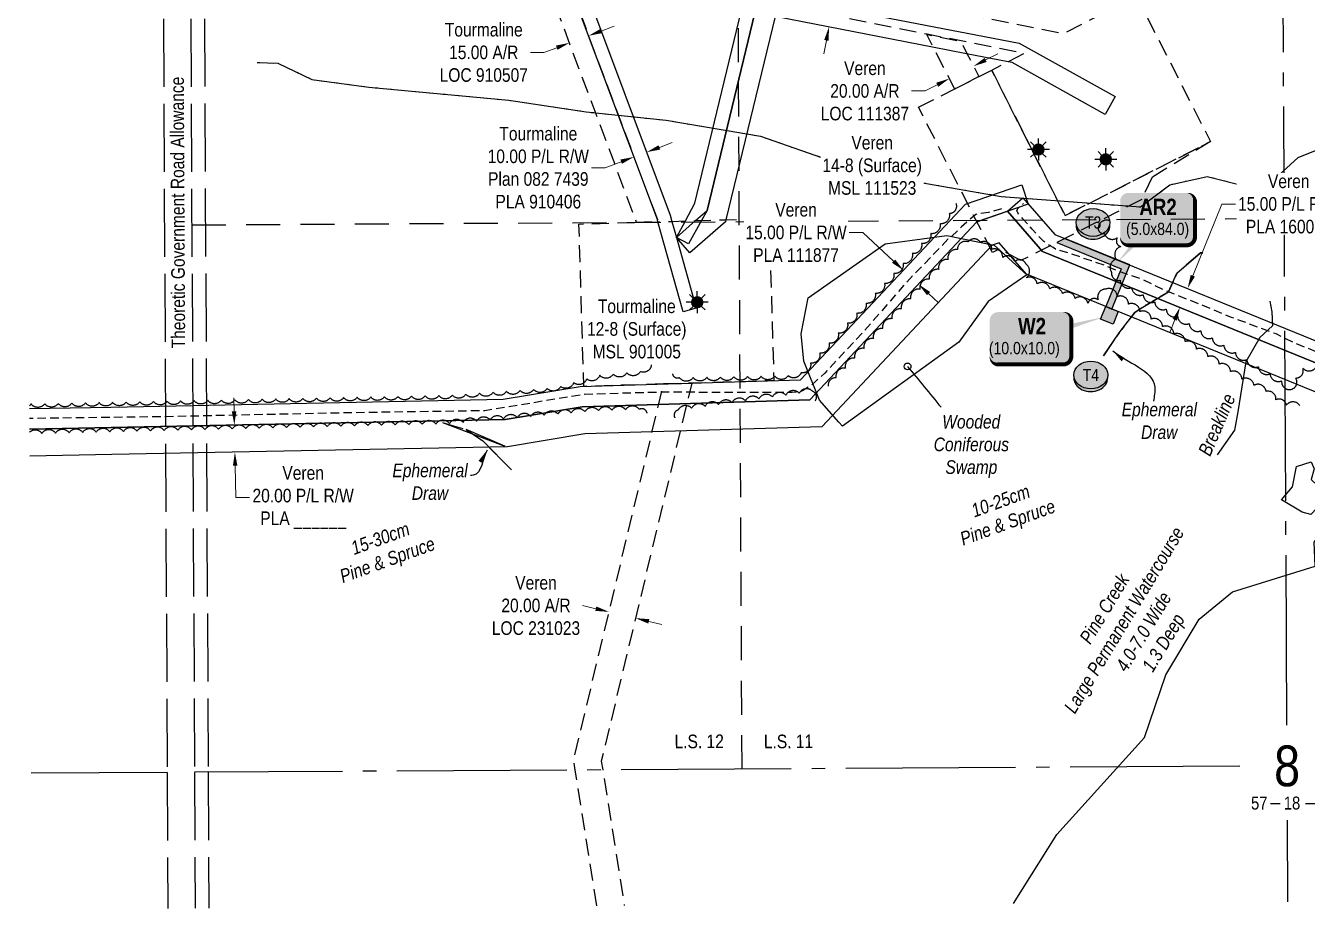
# Model space of a CAD drawing. Extents: x 522284 to 526232, y 5973691 to 5976482.
# Drawn here: x 522739 to 523682, y 5973691 to 5974340 of the extents above; entities that cross this region are included whole.
import ezdxf
from ezdxf.enums import TextEntityAlignment as Align

# ---------------------------------------------------------------- set-up
doc = ezdxf.new("R2010")
doc.units = 0
doc.header["$LTSCALE"] = 5
doc.header["$PDSIZE"] = 10
for name, pattern in [('0', [1, 1, 0]), ('foc-ACCESSROAD', [3.75, 2.5, -1.25]), ('foc-LSD', [8, 5, -3]), ('foc-QUARTERLINE', [33, 25, -3, 2, -3]), ('foc-TOPO-ephemeral', [6.25, 3.125, -0.625, 0.625, -0.625, 0.625, -0.625]), ('foc-UNSURVEYED', [12.5, 10, -2.5]), ('foc-WHEELTRACKS', [2, 0.4, -1.6]), ('UG_PIPE', [1.875, 1.25, -0.625])]:
    doc.linetypes.add(name, pattern=pattern)
doc.layers.get('Defpoints').update_dxf_attribs({"color": 9})
for name, color, linetype in [('10', 1, 'Continuous'), ('9', 3, 'Continuous'), ('AS-PIPE-UG', 44, 'UG_PIPE'), ('C-AR', 13, 'foc-ACCESSROAD'), ('C-RW', 13, 'Continuous'), ('C-WS', 13, 'foc-ACCESSROAD'), ('F-AR', 190, 'foc-ACCESSROAD'), ('F-RW', 190, 'Continuous'), ('F-WS', 190, 'foc-ACCESSROAD'), ('F-WS-S', 8, 'Continuous'), ('L-QSEC', 8, 'foc-QUARTERLINE'), ('L-ROAD-T', 7, 'Continuous'), ('L-SECLBL', 7, 'Continuous'), ('L-SECTION-LSD', 7, 'foc-LSD'), ('L-USEC', 7, 'foc-UNSURVEYED'), ('P-CROSSINGS', 250, 'Continuous'), ('P-TEMP-BLOCKS', 250, 'Continuous'), ('P-TEMP-H', 41, 'Continuous'), ('P-TEMP_WORKSPACE', 46, 'Continuous'), ('T-BUSH', 110, '0'), ('T-BUSH-T', 110, 'Continuous'), ('T-CREEK', 160, 'Continuous'), ('T-DRAW', 143, 'foc-TOPO-ephemeral'), ('T-SLOPE', 48, 'Continuous'), ('T-WATER-P3', 160, 'foc-WHEELTRACKS'), ('T-WATER-T', 170, 'Continuous'), ('WETLAND', 143, 'Continuous'), ('WETLAND-T', 146, 'Continuous')]:
    doc.layers.add(name, color=color, linetype=linetype)
for name, color, linetype, lineweight in [('C-AR-T', 13, 'Continuous', 9), ('C-RW-T', 13, 'Continuous', 9), ('F-AR-T', 190, 'Continuous', 9), ('F-RW-T', 190, 'Continuous', 9), ('F-WS-T', 190, 'Continuous', 9), ('T-TEXT', 48, 'Continuous', 18)]:
    doc.layers.add(name, color=color, linetype=linetype, lineweight=lineweight)
doc.styles.add('100L', font='ARIALN.TTF', dxfattribs={"height": 11})
doc.styles.add('80', font='ARIALN.TTF', dxfattribs={"height": 10})
doc.styles.add('80CG', font='ARIALN.TTF', dxfattribs={"height": 10})
doc.styles.add('80L', font='ARIALN.TTF', dxfattribs={"height": 10})
doc.styles.add('BOLD', font='ARIALNB.TTF')
doc.styles.add('foc-LtypeFont', font='ARIALN.TTF', dxfattribs={"height": 7.35})
doc.styles.add('SIMPLEX', font='ARIALN.TTF')
doc.linetypes.add('foc-TOPO-flowdirection-NOLINE', pattern='A,0,[">",foc-LtypeFont,S=0.3,R=0,X=0,Y=-0.945],-20,[">",foc-LtypeFont,S=0.3,R=0,X=0,Y=-0.945],0', length=20)
doc.dimstyles.new('Compass 5 000', dxfattribs={"dimscale": 5, "dimtxt": 9, "dimasz": 2, "dimexe": 0.2, "dimexo": 0.0625, "dimgap": 0.5, "dimtad": 0, "dimtih": 1, "dimtoh": 1, "dimzin": 0, "dimdsep": 46, "dimtxsty": '80CG', "dimcen": 0.1, "dimse1": 1, "dimse2": 1, "dimclrd": 256, "dimclrt": 256, "dimaunit": 1, "dimadec": 4, "dimazin": 0, "dimtfac": 0.06, "dimtofl": 0, "dimtmove": 0, "dimatfit": 1, "dimfxl": 0.2, "dimtolj": 1, "dimtzin": 0, "dimlwd": -1, "dimarcsym": 0})

# ---------------------------------------------------------------- blocks, each defined once
blk = doc.blocks.new('L-SECLBL')
at = {"layer": '9', "color": 7}
for p, q in [((-5.08, -27.83), (-12.29, -27.83)), ((20.7, -27.83), (13.5, -27.83))]:
    blk.add_line(p, q, dxfattribs=at)
at = {"layer": '10', "color": 2, "style": 'SIMPLEX'}
blk.add_attdef('SEC', text='', height=30, dxfattribs=at).set_placement((0, 0), align=Align.MIDDLE)
at = {"layer": '10', "color": 5, "style": '80L'}
blk.add_attdef('TWP', text='', height=9.5, dxfattribs=at).set_placement((-14.43, -27.37), align=Align.MIDDLE_RIGHT)
blk.add_attdef('RGE', text='', height=9.5, dxfattribs=at).set_placement((3.62, -27.37), align=Align.MIDDLE_CENTER)
blk.add_attdef('MER', text='', height=9.5, dxfattribs=at).set_placement((23.17, -27.37), align=Align.MIDDLE_LEFT)
blk = doc.blocks.new('GAS')
h = blk.add_hatch(color=255)
h.dxf.hatch_style = 1
edge = h.paths.add_edge_path()
edge.add_arc((0, 0), 0.9, 0, 360)
for p, q in [((-0.81, 0), (-1.62, 0)), ((-0.57, 0.57), (-1.14, 1.14)), ((0, 0.81), (0, 1.62)), ((0.57, 0.57), (1.14, 1.14)), ((1.62, 0), (0.81, 0)), ((-0.57, -0.57), (-1.14, -1.14)), ((0, -0.81), (0, -1.62)), ((1.14, -1.14), (0.57, -0.57))]:
    blk.add_line(p, q)
blk.add_circle((0, 0), 0.8)
blk = doc.blocks.new('*D374')
at = {"layer": 'Defpoints', "color": 0, "transparency": 16777216}
for p in [(523154.18, 5974330.63), (523139.28, 5974327.66), (523140.13, 5974325.37)]:
    blk.add_point(p, dxfattribs=at)
at = {"layer": 'F-AR-T', "transparency": 16777216}
for p, q in [((523162.69, 5974336.42), (523172.06, 5974339.93)), ((523120.54, 5974320.65), (523110.54, 5974320.65)), ((523129.91, 5974324.16), (523120.54, 5974320.65))]:
    blk.add_line(p, q, dxfattribs=at)
for points in [[(523162.11, 5974337.98), (523163.28, 5974334.86), (523153.33, 5974332.92)], [(523129.33, 5974325.72), (523130.49, 5974322.6), (523139.28, 5974327.66)]]:
    blk.add_solid(points, dxfattribs=at)
at = {"layer": 'F-AR-T', "transparency": 16777216, "insert": (523076.24, 5974320.65), "char_height": 10, "attachment_point": 5, "style": '80CG'}
blk.add_mtext('\\A1;Tourmaline\\P15.00 A/R\\PLOC 910507', dxfattribs=at)
blk = doc.blocks.new('*D375')
at = {"layer": 'Defpoints', "color": 0, "transparency": 16777216}
for p in [(523184.46, 5974249.71), (523193.83, 5974253.22), (523186.67, 5974243.81)]:
    blk.add_point(p, dxfattribs=at)
at = {"layer": 'F-RW-T', "transparency": 16777216}
for p, q in [((523205.41, 5974250.82), (523214.77, 5974254.32)), ((523165.43, 5974235.86), (523155.43, 5974235.86)), ((523177.31, 5974240.3), (523165.43, 5974235.86))]:
    blk.add_line(p, q, dxfattribs=at)
for points in [[(523204.82, 5974252.38), (523205.99, 5974249.25), (523196.04, 5974247.31)], [(523176.72, 5974241.86), (523177.89, 5974238.74), (523186.67, 5974243.81)]]:
    blk.add_solid(points, dxfattribs=at)
at = {"layer": 'F-RW-T', "transparency": 16777216, "insert": (523116.35, 5974235.86), "char_height": 10, "attachment_point": 5, "style": '80CG'}
blk.add_mtext('\\A1;Tourmaline\\P10.00 P/L R/W\\PPlan 082 7439\\PPLA 910406', dxfattribs=at)
blk = doc.blocks.new('*D376')
at = {"layer": 'C-RW-T', "transparency": 16777216}
for p, q in [((523355, 5974188.2), (523345, 5974188.2)), ((523377.7, 5974167.13), (523355, 5974188.2)), ((523403.4, 5974143.28), (523410.72, 5974136.47))]:
    blk.add_line(p, q, dxfattribs=at)
for points in [[(523378.84, 5974168.35), (523376.57, 5974165.91), (523385.03, 5974160.33)], [(523404.53, 5974144.5), (523402.26, 5974142.06), (523396.07, 5974150.08)]]:
    blk.add_solid(points, dxfattribs=at)
at = {"layer": 'Defpoints', "color": 0, "transparency": 16777216}
for p in [(523396.07, 5974150.08), (523365.75, 5974139.55), (523376.78, 5974129.31)]:
    blk.add_point(p, dxfattribs=at)
at = {"layer": 'C-RW-T', "transparency": 16777216, "insert": (523305.92, 5974188.2), "char_height": 10, "attachment_point": 5, "style": '80CG', "bg_fill": 3, "box_fill_scale": 1.1, "bg_fill_color": 256, "bg_fill_true_color": 13158600, "bg_fill_transparency": 0}
blk.add_mtext('\\A1;Veren\\P15.00 P/L R/W\\PPLA 111877', dxfattribs=at)
blk = doc.blocks.new('*D378')
at = {"layer": 'C-RW-T', "transparency": 16777216}
for p, q in [((523597.69, 5974156.43), (523619.16, 5974209.18)), ((523619.16, 5974209.18), (523629.16, 5974209.18)), ((523584.5, 5974124.01), (523580.73, 5974114.75))]:
    blk.add_line(p, q, dxfattribs=at)
for points in [[(523596.15, 5974157.06), (523599.24, 5974155.8), (523593.92, 5974147.17)], [(523582.96, 5974124.64), (523586.05, 5974123.39), (523588.27, 5974133.28)]]:
    blk.add_solid(points, dxfattribs=at)
at = {"layer": 'Defpoints', "color": 0, "transparency": 16777216}
for p in [(523598.75, 5974145.2), (523588.27, 5974133.28), (523593.1, 5974131.31)]:
    blk.add_point(p, dxfattribs=at)
at = {"layer": 'C-RW-T', "transparency": 16777216, "insert": (523668.24, 5974209.18), "char_height": 10, "attachment_point": 5, "style": '80CG', "bg_fill": 3, "box_fill_scale": 1.1, "bg_fill_color": 256, "bg_fill_true_color": 13158600, "bg_fill_transparency": 0}
blk.add_mtext('\\A1;Veren\\P15.00 P/L R/W\\PPLA 160081', dxfattribs=at)
blk = doc.blocks.new('*D381')
at = {"layer": 'Defpoints', "color": 0, "transparency": 16777216}
for p in [(523332.99, 5974354.04), (523379.19, 5974345.07), (523376.33, 5974330.36)]:
    blk.add_point(p, dxfattribs=at)
at = {"layer": 'F-RW-T', "transparency": 16777216}
for p, q in [((523334.9, 5974363.86), (523341.77, 5974399.27)), ((523341.77, 5974399.27), (523351.77, 5974399.27)), ((523328.23, 5974329.51), (523326.32, 5974319.69))]:
    blk.add_line(p, q, dxfattribs=at)
for points in [[(523333.26, 5974364.18), (523336.53, 5974363.54), (523332.99, 5974354.04)], [(523326.59, 5974329.83), (523329.87, 5974329.19), (523330.14, 5974339.32)]]:
    blk.add_solid(points, dxfattribs=at)
at = {"layer": 'F-RW-T', "transparency": 16777216, "insert": (523390.86, 5974399.27), "char_height": 10, "attachment_point": 5, "style": '80CG'}
blk.add_mtext('\\A1;Tourmaline\\P15.00 P/L R/W\\PPlan 092 4915\\PPLA 053980', dxfattribs=at)
blk = doc.blocks.new('*D383')
at = {"layer": 'C-AR-T', "transparency": 16777216}
for p, q in [((523445.32, 5974315.11), (523454.22, 5974319.67)), ((523400.84, 5974292.3), (523390.84, 5974292.3)), ((523409.74, 5974296.87), (523400.84, 5974292.3))]:
    blk.add_line(p, q, dxfattribs=at)
for points in [[(523444.56, 5974316.59), (523446.08, 5974313.63), (523436.42, 5974310.55)], [(523408.98, 5974298.35), (523410.5, 5974295.38), (523418.63, 5974301.43)]]:
    blk.add_solid(points, dxfattribs=at)
at = {"layer": 'Defpoints', "color": 0, "transparency": 16777216}
for p in [(523418.63, 5974301.43), (523418.67, 5974301.36), (523436.46, 5974310.48)]:
    blk.add_point(p, dxfattribs=at)
at = {"layer": 'C-AR-T', "transparency": 16777216, "insert": (523356.54, 5974292.3), "char_height": 10, "attachment_point": 5, "style": '80CG'}
blk.add_mtext('\\A1;Veren\\P20.00 A/R\\PLOC 111387', dxfattribs=at)
blk = doc.blocks.new('*D384')
at = {"layer": 'C-AR-T', "transparency": 16777216}
for p, q in [((523158.67, 5973911.54), (523148.95, 5973913.87)), ((523197.58, 5973902.23), (523207.3, 5973899.9))]:
    blk.add_line(p, q, dxfattribs=at)
for points in [[(523159.06, 5973913.16), (523158.28, 5973909.92), (523168.4, 5973909.21)], [(523197.97, 5973903.85), (523197.19, 5973900.61), (523187.85, 5973904.56)]]:
    blk.add_solid(points, dxfattribs=at)
at = {"layer": 'Defpoints', "color": 0, "transparency": 16777216}
for p in [(523183.3, 5973971.51), (523202.76, 5973966.85), (523168.4, 5973909.21)]:
    blk.add_point(p, dxfattribs=at)
at = {"layer": 'C-AR-T', "transparency": 16777216, "insert": (523114.65, 5973913.87), "char_height": 10, "attachment_point": 5, "style": '80CG'}
blk.add_mtext('\\A1;Veren\\P20.00 A/R\\PLOC 231023', dxfattribs=at)
blk = doc.blocks.new('*U433')
at = {"true_color": 0xff8aff}
h = blk.add_hatch(color=211, dxfattribs=at)
edge = h.paths.add_edge_path()
edge.add_line((-24, -20), (24, -20))
edge.add_arc((24, -14), 6, 270, 360)
edge.add_line((30, -14), (30, 12.5))
edge.add_arc((24, 12.5), 6, 0, 90)
edge.add_line((24, 18.5), (-24, 18.5))
edge.add_arc((-24, 12.5), 6, 90, 180)
edge.add_line((-30, 12.5), (-30, -14))
edge.add_arc((-24, -14), 6, 180, 270)
at = {"color": 250, "flags": 128}
blk.add_lwpolyline([(-24, -20, 3, 3, 0), (24, -20, 3, 3, 0.414214), (30, -14, 3, 3, 0), (30, 12.5, 3, 0, 0.414214), (24, 18.5, 0, 0, 0), (-24, 18.5, 0, 0, 0.414214), (-30, 12.5, 0, 0, 0), (-30, -14, 0, 3, 0.414214)], format="xyseb", close=True, dxfattribs=at)
at = {"flags": 128}
blk.add_lwpolyline([(54.81, 15.11, 0, 7.5, 0), (0, 0, 0, 0, 0)], format="xyseb", dxfattribs=at)
at = {"color": 250}
for tag, p, height, style in [('TEMP_AREA_W1_001', (-9.21, 2.24), 12, 'BOLD'), ('ENTER_TEXT_001', (-30.66, -12.47), 9, '80')]:
    blk.add_attdef(tag, p, '', height=height, dxfattribs=dict(at, style=style))
blk = doc.blocks.new('*U489')
at = {"true_color": 0xff8aff}
h = blk.add_hatch(color=211, dxfattribs=at)
edge = h.paths.add_edge_path()
edge.add_line((-21.5, -20), (21.5, -20))
edge.add_arc((21.5, -14), 6, 270, 360)
edge.add_line((27.5, -14), (27.5, 12.5))
edge.add_arc((21.5, 12.5), 6, 0, 90)
edge.add_line((21.5, 18.5), (-21.5, 18.5))
edge.add_arc((-21.5, 12.5), 6, 90, 180)
edge.add_line((-27.5, 12.5), (-27.5, -14))
edge.add_arc((-21.5, -14), 6, 180, 270)
at = {"color": 250, "flags": 128}
blk.add_lwpolyline([(-21.5, -20, 3, 3, 0), (21.5, -20, 3, 3, 0.414214), (27.5, -14, 3, 3, 0), (27.5, 12.5, 3, 0, 0.414214), (21.5, 18.5, 0, 0, 0), (-21.5, 18.5, 0, 0, 0.414214), (-27.5, 12.5, 0, 0, 0), (-27.5, -14, 0, 3, 0.414214)], format="xyseb", close=True, dxfattribs=at)
at = {"flags": 128}
blk.add_lwpolyline([(-29.82, -32.94, 0, 7.5, 0), (0, 0, 0, 0, 0)], format="xyseb", dxfattribs=at)
at = {"color": 250}
for tag, p, height, style in [('TEMP_AREA_W1_001', (-9.21, 2.24), 12, 'BOLD'), ('ENTER_TEXT_001', (-30.66, -12.47), 9, '80')]:
    blk.add_attdef(tag, p, '', height=height, dxfattribs=dict(at, style=style))
blk = doc.blocks.new('*D495')
at = {"layer": 'C-RW-T', "transparency": 16777216}
for p, q in [((522892.62, 5974056.67), (522892.42, 5974066.67)), ((522893.41, 5974016.69), (522893.87, 5973993.3)), ((522893.87, 5973993.3), (522903.87, 5973993.3))]:
    blk.add_line(p, q, dxfattribs=at)
for points in [[(522894.28, 5974056.7), (522890.95, 5974056.64), (522892.81, 5974046.67)], [(522895.07, 5974016.72), (522891.74, 5974016.65), (522893.21, 5974026.69)]]:
    blk.add_solid(points, dxfattribs=at)
at = {"layer": 'Defpoints', "color": 0, "transparency": 16777216}
for p in [(522939.89, 5974047.6), (522893.21, 5974026.69), (522940.29, 5974027.62)]:
    blk.add_point(p, dxfattribs=at)
at = {"layer": 'C-RW-T', "transparency": 16777216, "insert": (522943.41, 5973993.3), "char_height": 10, "attachment_point": 5, "style": '80CG'}
blk.add_mtext('\\A1;Veren\\P20.00 P/L R/W\\PPLA ______', dxfattribs=at)
blk = doc.blocks.new('Well_proximity')
h = blk.add_hatch(color=191)
h.dxf.hatch_style = 1
edge = h.paths.add_edge_path()
edge.add_ellipse((0, 0), major_axis=(-12.5, 0), ratio=0.816297, start_angle=0, end_angle=360)
h = blk.add_hatch(color=250)
h.dxf.hatch_style = 1
edge = h.paths.add_edge_path()
edge.add_ellipse((0, -2.05), major_axis=(-12.5, 0), ratio=0.816297, start_angle=0, end_angle=180)
edge.add_line((12.5, -2.05), (12.5, 0))
edge.add_ellipse((0, 0), major_axis=(-12.5, 0), ratio=0.816297, start_angle=0, end_angle=180, ccw=False)
edge.add_line((-12.5, 0), (-12.5, -2.05))
at = {"color": 250}
blk.add_ellipse((0, 0), major_axis=(-12.5, 0), ratio=0.816297, dxfattribs=at)
blk.add_ellipse((0, -2.05), major_axis=(-12.5, 0), ratio=0.816297, start_param=0, end_param=3.141593, dxfattribs=at)
at = {"color": 250, "style": '80L'}
blk.add_attdef('CROSSING', text='', height=9, dxfattribs=at).set_placement((0.09, 0.02), align=Align.MIDDLE_CENTER)

msp = doc.modelspace()

# ---------------------------------------------------------------- hatches: boundary and pattern name
at = {"layer": 'P-TEMP-H'}
for points in [[(523503.564, 5974183.87), (523497.656, 5974180.883), (523544.968, 5974161.589), (523533.646, 5974133.826), (523538.273, 5974131.939), (523551.482, 5974164.329)], [(523533.646, 5974133.826), (523542.9, 5974130.052), (523539.127, 5974120.798), (523529.872, 5974124.572)]]:
    msp.add_hatch(color=256, dxfattribs=at).paths.add_polyline_path(points)

# ---------------------------------------------------------------- linework, layer by layer
at = {"layer": 'AS-PIPE-UG', "flags": 128}
for points in [[(525367.066, 5973964.588), (525352.897, 5973972.625), (525345.015, 5973976.55), (525335.662, 5973980.773), (525326.251, 5973980.743), (525298.062, 5973979.568), (525266.756, 5973978.854), (525235.035, 5973977.481), (525221.831, 5973976.921), (525193.561, 5973976.421), (525174.157, 5973976.234), (525152.611, 5973975.138), (525143.331, 5973974.279), (525116.408, 5973973.831), (525098.176, 5973973.088), (525086.36, 5973973.264), (525069.545, 5973972.682), (525039.786, 5973971.156), (524945.81, 5973968.089), (524900.432, 5973966.81), (524855.942, 5973965.878), (524799.256, 5973966.876), (524788.941, 5973967.27), (524785.131, 5973967.317), (524780.966, 5973967.65), (524776.947, 5973966.499), (524771.961, 5973963.229), (524765.973, 5973958.67), (524732.911, 5973935.012), (524704.775, 5973914.072), (524670.381, 5973889.2), (524632.395, 5973861.762), (524605.532, 5973841.542), (524583.899, 5973825.869), (524571.17, 5973816.675), (524568.395, 5973814.802), (524565.752, 5973813.084), (524561.556, 5973810.609), (524554.711, 5973810.579), (524510.697, 5973810.858), (524453.475, 5973811.454), (524426.371, 5973811.273), (524407.773, 5973811.024), (524402.444, 5973810.973), (524395.341, 5973810.815), (524381.326, 5973816.18), (524333.721, 5973834.978), (524281.922, 5973855.78), (524225.703, 5973879.21), (524185.966, 5973895.573), (524156.882, 5973907.662), (524133.178, 5973916.851), (524069.279, 5973942.857), (524003.478, 5973971.924), (523926.348, 5974003.329), (523902.39, 5974012.186), (523860.932, 5974029.895), (523707.934, 5974092.945), (523688.695, 5974100.398), (523671.978, 5974107.2), (523658.931, 5974113.591), (523626.183, 5974125.805), (523606.188, 5974134.124), (523576.369, 5974145.9), (523559.942, 5974153.934), (523546.198, 5974158.563), (523533.147, 5974163.876), (523523.165, 5974167.402), (523520.112, 5974168.248), (523514.165, 5974170.514), (523507.079, 5974172.765), (523496.84, 5974176.034), (523494.918, 5974177.191), (523492.336, 5974178.556), (523488.169, 5974181.607), (523484.969, 5974184.869), (523479.654, 5974190.703), (523472.769, 5974198.173), (523471.062, 5974200.155), (523468.924, 5974202.586), (523468.406, 5974204.464), (523469.301, 5974206.221), (523473.194, 5974209.527)], [(523457.102, 5974205.669), (523447.402, 5974202.99), (523438.12, 5974201.544), (523427.698, 5974192.486), (523420.079, 5974185.084), (523417.647, 5974183.213), (523386.647, 5974151.072), (523356.169, 5974115.863), (523327.039, 5974084.843), (523320.415, 5974078.979), (523317.515, 5974076.095), (523315.721, 5974075.284), (523310.608, 5974071.747), (523307.495, 5974070.825), (523303.041, 5974070.505), (523208.258, 5974070.729), (523150.223, 5974069.189), (523077.116, 5974057.122), (522977.648, 5974055.625), (522849.415, 5974052.87), (522742.181, 5974051.422)]]:
    msp.add_lwpolyline(points, dxfattribs=at)
at = {"layer": 'C-AR', "flags": 128}
msp.add_lwpolyline([(523440.372, 5974302.844), (523422.588, 5974293.716), (523406.676, 5974324.751), (523402.04, 5974333.793), (523426.976, 5974328.971), (523431.622, 5974319.908), (523440.372, 5974302.844)], close=True, dxfattribs=at)
msp.add_lwpolyline([(523159.36, 5973692.998), (523143.496, 5973792.831), (523142.32, 5973800.243), (523204.763, 5974061.177), (523208.507, 5974076.823), (523229.225, 5974077.444), (523225.477, 5974061.785), (523162.7, 5973799.455), (523163.733, 5973792.95), (523179.596, 5973693.117)], dxfattribs=at)
at = {"layer": 'C-RW', "flags": 128}
for points in [[(522742.145, 5974058.686), (522802.014, 5974059.867), (523090.554, 5974065.579), (523147.159, 5974074.984), (523309.269, 5974079.844), (523430.587, 5974209.137), (523471.871, 5974223.273), (523476.727, 5974209.09), (523438.969, 5974196.161), (523315.941, 5974065.046), (523148.619, 5974060.03), (523091.938, 5974050.612), (522802.311, 5974044.879), (522742.219, 5974043.694)], [(522742.219, 5974043.694), (522802.311, 5974044.879), (523091.938, 5974050.612), (523148.619, 5974060.03), (523315.941, 5974065.046), (523438.969, 5974196.161), (523461.466, 5974203.864), (523487.267, 5974174.326), (524154.627, 5973902.18), (524398.044, 5973802.919), (524564.178, 5973802.9), (524776.36, 5973958.199), (524881.679, 5973958.194), (525306.062, 5973973.229), (525340.5, 5974035.751), (525338.529, 5974157.584), (525405.2, 5974158.743)], [(525405.31, 5974138.753), (525358.838, 5974137.946), (525360.572, 5974030.761), (525318.1, 5973953.654), (524882.032, 5973938.206), (524782.893, 5973938.21), (524570.71, 5973782.911), (524394.124, 5973782.931), (524147.079, 5973883.671), (523475.331, 5974157.607), (523455.242, 5974180.605), (523450.145, 5974178.86), (523324.837, 5974045.315), (523150.565, 5974040.091), (523093.784, 5974030.656), (522802.707, 5974024.894), (522742.318, 5974023.703)]]:
    msp.add_lwpolyline(points, dxfattribs=at)
at = {"layer": 'C-RW'}
msp.add_lwpolyline([(525393.422, 5973941.986), (525343.643, 5973969.424), (525324.901, 5973973.896), (524881.679, 5973958.194), (524776.36, 5973958.199), (524564.178, 5973802.9), (524398.044, 5973802.919), (524154.627, 5973902.18), (523487.267, 5974174.326), (523461.45, 5974203.883), (523472.741, 5974213.745), (523496.219, 5974186.865), (524160.288, 5973916.062), (524400.984, 5973817.91), (524559.279, 5973817.892), (524771.46, 5973973.19), (524881.414, 5973973.185), (525328.739, 5973989.033), (525347.281, 5973978.831), (525393.36, 5973953.432)], dxfattribs=at)
at = {"layer": 'C-WS'}
msp.add_lwpolyline([(523449.833, 5974307.621), (523503.827, 5974200.669), (523610.7, 5974255.086), (523567.774, 5974228.865), (523560.107, 5974212.461), (523471.34, 5974167.576), (523455.274, 5974176.057), (523450.451, 5974173.459), (523396.026, 5974280.287), (523422.721, 5974293.877), (523440.542, 5974302.93), (523449.833, 5974307.621)], close=True, dxfattribs=at)
at = {"layer": 'F-AR', "flags": 128}
msp.add_lwpolyline([(522739.315, 5974631.907), (522751.227, 5974624.966), (522802.466, 5974595.114), (522839.545, 5974573.511), (522869.79, 5974555.889), (522921.116, 5974525.985), (522929.75, 5974520.953), (522968.483, 5974498.385), (523107.281, 5974411.976), (523128.746, 5974398.614), (523137.818, 5974374.369), (523203.907, 5974197.743), (523204.362, 5974196.125), (523188.649, 5974195.66), (523188.063, 5974197.273), (523116.483, 5974388.574), (522964.023, 5974482.832), (522961.723, 5974484.222), (522922.071, 5974507.774), (522917.242, 5974510.641), (522913.517, 5974512.944), (522908.773, 5974515.875), (522869.877, 5974538.45), (522860.757, 5974543.742), (522839.632, 5974556.003), (522772.542, 5974594.935), (522739.403, 5974614.167)], dxfattribs=at)
at = {"layer": 'F-RW'}
for points in [[(523375.429, 5974698.444), (523358.524, 5974628.536), (523351.221, 5974598.335), (523297.034, 5974374.261), (523293.976, 5974361.616), (523292.31, 5974354.726), (523290.449, 5974347.03), (523254.314, 5974197.603), (523253.944, 5974196.074), (523227.824, 5974173.322), (523217.97, 5974184.637), (523232.042, 5974196.944), (523240.512, 5974204.353), (523275.681, 5974349.897), (523277.54, 5974357.583), (523279.209, 5974364.483), (523282.266, 5974377.124), (523335.749, 5974598.244), (523343.053, 5974628.444), (523359.961, 5974698.353)], [(523145.253, 5974383.09), (523213.413, 5974200.859), (523214.657, 5974196.43), (523217.97, 5974184.637), (523232.578, 5974132.618), (523222.956, 5974129.915), (523204.362, 5974196.125), (523203.907, 5974197.743), (523137.818, 5974374.369)]]:
    msp.add_lwpolyline(points, dxfattribs=at)
msp.add_lwpolyline([(523293.976, 5974361.616), (523470.089, 5974327.424), (523540.523, 5974288.184), (523533.227, 5974275.085), (523464.881, 5974313.164), (523462.033, 5974313.716), (523431.15, 5974319.712), (523406.203, 5974324.556), (523290.449, 5974347.03), (523275.681, 5974349.897), (523240.512, 5974204.353), (523236.412, 5974197.074), (523226.719, 5974179.865), (523217.97, 5974184.637), (523224.489, 5974196.721), (523231.54, 5974209.789), (523265.86, 5974351.803), (523267.715, 5974359.482), (523269.384, 5974366.39), (523279.209, 5974364.483), (523293.976, 5974361.616)], close=True, dxfattribs=at)
at = {"layer": 'F-WS', "flags": 128}
for points in [[(523137.338, 5974406.991), (523282.571, 5974378.207), (523297.328, 5974375.284), (523502.558, 5974334.614), (523556.345, 5974361.931), (523610.7, 5974255.086), (523503.827, 5974200.669), (523449.833, 5974307.621), (523462.084, 5974313.999), (523473.684, 5974319.953), (523427.243, 5974329.135), (523402.328, 5974334.06), (523292.522, 5974355.769), (523277.764, 5974358.686), (523267.948, 5974360.627), (523145.613, 5974384.777), (523137.468, 5974375.305), (523128.746, 5974398.614), (523107.281, 5974411.976), (523137.338, 5974406.991)], [(523208.365, 5974076.819), (523149.81, 5974075.064), (523146.279, 5974194.406), (523188.649, 5974195.66), (523204.362, 5974196.125), (523214.657, 5974196.43), (523224.489, 5974196.721), (523232.042, 5974196.944), (523236.412, 5974197.074), (523254.314, 5974197.603), (523286.094, 5974198.544), (523289.625, 5974079.255), (523208.365, 5974076.819)]]:
    msp.add_lwpolyline(points, close=True, dxfattribs=at)
at = {"layer": 'L-QSEC'}
for p, q in [((523666.898, 5973825.926), (523662.936, 5974600.188)), ((523632.402, 5973795.739), (522863.517, 5973791.188)), ((522843.409, 5973791.07), (522743.469, 5973790.479)), ((523667.563, 5973696.005), (523667.256, 5973755.968))]:
    msp.add_line(p, q, dxfattribs=at)
at = {"layer": 'L-SECTION-LSD', "flags": 128}
for points in [[(523266.212, 5973793.572), (523262.165, 5974598.291)], [(522861.529, 5974193.786), (524468.454, 5974203.273)]]:
    msp.add_lwpolyline(points, dxfattribs=at)
at = {"layer": 'L-USEC'}
for p, q in [((522839.438, 5974595.334), (522843.409, 5973791.07)), ((522859.546, 5974595.434), (522863.517, 5973791.169)), ((522869.6, 5974595.483), (522873.571, 5973791.219)), ((522843.409, 5973791.07), (522843.903, 5973691.131)), ((522863.517, 5973791.169), (522864.011, 5973691.25)), ((522873.571, 5973791.219), (522874.065, 5973691.309))]:
    msp.add_line(p, q, dxfattribs=at)
at = {"layer": 'P-TEMP_WORKSPACE'}
for points in [[(523503.564, 5974183.87), (523497.656, 5974180.883), (523544.968, 5974161.589), (523533.646, 5974133.826), (523538.273, 5974131.939), (523551.482, 5974164.329)], [(523533.646, 5974133.826), (523542.9, 5974130.052), (523539.127, 5974120.798), (523529.872, 5974124.572)]]:
    msp.add_lwpolyline(points, close=True, dxfattribs=at)
at = {"layer": 'T-BUSH', "flags": 128}
for points in [[(523423.462, 5974209.514, -0.5205671), (523418.599, 5974202.062, -0.5205671), (523411.798, 5974194.739, -0.5205671), (523404.997, 5974187.415, -0.5205671), (523398.196, 5974180.092, -0.5205671), (523391.395, 5974172.769, -0.5205671), (523384.595, 5974165.445, -0.5205671), (523377.794, 5974158.122, -0.5205671), (523370.993, 5974150.798, -0.5205671), (523364.192, 5974143.475, -0.5205671), (523357.391, 5974136.152, -0.5205671), (523350.59, 5974128.828, -0.5205671), (523343.789, 5974121.505, -0.5205671), (523336.988, 5974114.182, -0.5205671), (523330.187, 5974106.858, -0.5205671), (523323.386, 5974099.535, -0.5205671), (523316.585, 5974092.211, -0.5205671), (523309.685, 5974085.018, -0.5205671), (523300.201, 5974082.852, -0.5205671), (523290.209, 5974082.665, -0.5205671), (523280.217, 5974082.479, -0.5205671), (523270.224, 5974082.292, -0.5205671), (523260.232, 5974082.105, -0.5205671), (523250.239, 5974081.919, -0.5205671), (523240.247, 5974081.732, -0.5205671), (523230.254, 5974081.546, -0.5205671), (523220.262, 5974081.359, -0.5205671), (523215.327, 5974084.234, -0.5205671)], [(523536.719, 5974196.775, 0.5205671), (523528.138, 5974191.652, 0.5205671), (523532.681, 5974187.53, 0.5205671), (523542.167, 5974184.384, 0.5205671), (523544.754, 5974177.892, 0.5205671), (523541.35, 5974168.495, 0.5205671), (523537.947, 5974159.098, 0.5205671), (523544.288, 5974153.061, 0.5205671), (523552.76, 5974147.758, 0.5205671), (523561.231, 5974142.455, 0.5205671), (523569.702, 5974137.152, 0.5205671), (523578.174, 5974131.849, 0.5205671), (523586.645, 5974126.546, 0.5205671), (523595.116, 5974121.243, 0.5205671), (523603.588, 5974115.94, 0.5205671), (523612.059, 5974110.637, 0.5205671), (523620.53, 5974105.334, 0.5205671), (523629.002, 5974100.031, 0.5205671), (523637.473, 5974094.728, 0.5205671), (523645.991, 5974089.501, 0.5205671), (523654.532, 5974084.31, 0.5205671), (523663.073, 5974079.12, 0.5205671), (523670.106, 5974072.824, 0.5205671), (523673.334, 5974081.148, 0.5205671), (523678.689, 5974088.399, 0.5205671), (523688.599, 5974089.695, 0.5205671), (523691.167, 5974096.174, 0.5205671)], [(523676.471, 5974060.955, 0.5205671), (523666.479, 5974061.171, 0.5205671), (523658.858, 5974065.165, 0.5205671), (523651.61, 5974071.353, 0.5205671), (523642.695, 5974075.87, 0.5205671), (523633.784, 5974080.395, 0.5205671), (523625.453, 5974085.915, 0.5205671), (523617.121, 5974091.435, 0.5205671), (523608.79, 5974096.955, 0.5205671), (523600.458, 5974102.475, 0.5205671), (523592.127, 5974107.995, 0.5205671), (523583.795, 5974113.516, 0.5205671), (523575.464, 5974119.036, 0.5205671), (523567.132, 5974124.556, 0.5205671), (523558.801, 5974130.076, 0.5205671), (523550.47, 5974135.596, 0.5205671), (523542.138, 5974141.116, 0.5205671), (523533.807, 5974146.636, 0.5205671), (523528.042, 5974138.739, 0.5205671), (523520.573, 5974136.234, 0.5205671), (523511.229, 5974139.781, 0.5205671), (523501.885, 5974143.327, 0.5205671), (523492.541, 5974146.874, 0.5205671), (523483.197, 5974150.42, 0.5205671), (523475.177, 5974154.89, 0.5205671), (523475.065, 5974164.884, 0.5205671), (523466.966, 5974167.059, 0.5205671), (523457.915, 5974169.844, 0.5205671), (523449.979, 5974175.878, 0.5205671), (523441.417, 5974181.033, 0.5205671), (523432.505, 5974181.373, 0.5205671), (523424.566, 5974175.662, 0.5205671), (523417.702, 5974168.398, 0.5205671), (523410.838, 5974161.133, 0.5205671), (523403.975, 5974153.869, 0.5205671), (523397.111, 5974146.604, 0.5205671), (523390.247, 5974139.34, 0.5205671), (523383.383, 5974132.075, 0.5205671), (523376.519, 5974124.811, 0.5205671), (523369.656, 5974117.546, 0.5205671), (523362.792, 5974110.282, 0.5205671), (523355.928, 5974103.017, 0.5205671), (523349.064, 5974095.753, 0.5205671), (523342.201, 5974088.488, 0.5205671), (523335.337, 5974081.224, 0.5205671), (523329.678, 5974075.235, 0.5205671)], [(523199.511, 5974090.998, -0.520567), (523191.415, 5974085.965, -0.5205671), (523181.464, 5974085.039, -0.5205671), (523171.512, 5974084.114, -0.5205671), (523161.561, 5974083.188, -0.5205671), (523151.94, 5974080.518, -0.5205671), (523142.338, 5974077.746, -0.5205671), (523132.736, 5974074.973, -0.5205671), (523122.898, 5974073.529, -0.5205671), (523112.928, 5974072.831, -0.5205671), (523102.959, 5974072.133, -0.5205671), (523092.989, 5974071.435, -0.5205671), (523083.019, 5974070.737, -0.5205671), (523073.049, 5974070.039, -0.5205671), (523063.079, 5974069.341, -0.5205671), (523053.11, 5974068.643, -0.5205671), (523043.123, 5974068.307, -0.5205671), (523033.131, 5974068.1, -0.5205671), (523023.139, 5974067.893, -0.5205671), (523013.147, 5974067.687, -0.5205671), (523003.155, 5974067.48, -0.5205671), (522993.163, 5974067.273, -0.5205671), (522983.171, 5974067.066, -0.5205671), (522973.179, 5974066.86, -0.5205671), (522963.187, 5974066.653, -0.5205671), (522953.195, 5974066.446, -0.5205671), (522943.203, 5974066.239, -0.5205671), (522933.211, 5974066.032, -0.5205671), (522923.218, 5974065.826, -0.5205671), (522913.226, 5974065.619, -0.5205671), (522903.234, 5974065.412, -0.5205671), (522893.242, 5974065.205, -0.5205671), (522883.25, 5974064.999, -0.5205671), (522873.258, 5974064.792, -0.5205671), (522863.266, 5974064.585, -0.5205671), (522853.274, 5974064.378, -0.5205671), (522843.282, 5974064.171, -0.5205671), (522833.29, 5974063.965, -0.5205671), (522823.298, 5974063.758, -0.5205671), (522813.306, 5974063.551, -0.5205671), (522803.313, 5974063.344, -0.5205671), (522793.321, 5974063.138, -0.5205671), (522783.329, 5974062.931, -0.5205671), (522773.337, 5974062.724, -0.5205671), (522763.345, 5974062.517, -0.5205671), (522753.353, 5974062.311, -0.5205671), (522743.361, 5974062.104, -0.0749503), (522742.135, 5974060.76, -0.0749503)], [(523319.971, 5974064.435, 0.5205671), (523318.193, 5974071.375, 0.5205671), (523308.294, 5974069.999, 0.5205671), (523298.394, 5974068.623, 0.5205671), (523288.495, 5974067.248, 0.5205671), (523278.596, 5974065.872, 0.5205671), (523268.697, 5974064.496, 0.5205671), (523258.798, 5974063.12, 0.5205671), (523248.899, 5974061.744, 0.5205671), (523239, 5974060.369, 0.5205671), (523229.101, 5974058.993, 0.5205671), (523219.202, 5974057.617, 0.5205671), (523216.765, 5974051.952, 0.5205671)], [(523196.341, 5974055.246, 0.5205671), (523190.528, 5974058.185, 0.5205671), (523180.539, 5974057.861, 0.5205671), (523170.55, 5974057.537, 0.5205671), (523160.561, 5974057.212, 0.5205671), (523150.598, 5974056.46, 0.5205671), (523140.642, 5974055.584, 0.5205671), (523130.686, 5974054.708, 0.5205671), (523120.73, 5974053.832, 0.5205671), (523110.775, 5974052.956, 0.5205671), (523100.819, 5974052.08, 0.5205671), (523090.863, 5974051.204, 0.5205671), (523080.907, 5974050.327, 0.5205671), (523070.952, 5974049.451, 0.5205671), (523060.996, 5974048.575, 0.5205671), (523051.04, 5974047.699, 0.5205671), (523041.054, 5974047.371, 0.5205671), (523031.062, 5974047.133, 0.5205671), (523021.071, 5974046.894, 0.5205671), (523011.08, 5974046.655, 0.5205671), (523001.088, 5974046.417, 0.5205671), (522991.097, 5974046.178, 0.5205671), (522981.106, 5974045.939, 0.5205671), (522971.114, 5974045.701, 0.5205671), (522961.123, 5974045.462, 0.5205671), (522951.132, 5974045.223, 0.5205671), (522941.14, 5974044.985, 0.5205671), (522931.149, 5974044.746, 0.5205671), (522921.157, 5974044.507, 0.5205671), (522911.166, 5974044.268, 0.5205671), (522901.175, 5974044.03, 0.5205671), (522891.183, 5974043.791, 0.5205671), (522881.192, 5974043.552, 0.5205671), (522871.201, 5974043.314, 0.5205671), (522861.209, 5974043.075, 0.5205671), (522851.218, 5974042.836, 0.5205671), (522841.226, 5974042.598, 0.5205671), (522831.235, 5974042.359, 0.5205671), (522821.244, 5974042.12, 0.5205671), (522811.252, 5974041.881, 0.5205671), (522801.261, 5974041.643, 0.5205671), (522791.27, 5974041.404, 0.5205671), (522781.278, 5974041.165, 0.5205671), (522771.287, 5974040.927, 0.5205671), (522761.295, 5974040.688, 0.5205671), (522751.304, 5974040.449, 0.4485692), (522742.231, 5974041.293, 0.4485692)]]:
    msp.add_lwpolyline(points, format="xyb", dxfattribs=at)
at = {"layer": 'T-CREEK', "linetype": 'foc-TOPO-flowdirection-NOLINE', "flags": 128}
msp.add_lwpolyline([(523465.933, 5973694.812), (523497.664, 5973745.377), (523562.141, 5973816.852), (523577.75, 5973862.917), (523602.459, 5973903.91), (523626.978, 5973923.894), (523687.71, 5973942.784), (523686.917, 5973960.552), (523693.988, 5973969.729), (523697.34, 5973983.872), (523689.033, 5973985.463), (523684.57, 5973980.694), (523678.132, 5973982.426), (523662.907, 5973991.594), (523671.033, 5974001.188), (523673.906, 5974016.062), (523684.842, 5974019.529), (523687.003, 5974014.463), (523684.79, 5974006.44), (523693.401, 5973998.422), (523705.096, 5974011.273), (523712.378, 5974035.021), (523710.103, 5974072.74), (523717.788, 5974084.406), (523723.909, 5974095.018), (523711.274, 5974102.726), (523702.706, 5974104.282), (523702.475, 5974111.267), (523708.182, 5974113.227), (523709.668, 5974120.697), (523706.971, 5974125.597), (523707.495, 5974125.543), (523708.662, 5974128.949), (523701.886, 5974133.431), (523697.135, 5974133.23), (523693.109, 5974146.926), (523695.171, 5974151.753), (523701.422, 5974151.853), (523705.919, 5974155.341), (523713.037, 5974166.2), (523716.149, 5974175.719), (523713.409, 5974178.191), (523703.83, 5974177.252), (523699.783, 5974185.757), (523699.068, 5974201.827), (523667.439, 5974203.909), (523652.669, 5974222.678), (523675.222, 5974243.373), (523718.549, 5974260.72), (523752.66, 5974281.189), (523739.428, 5974313.49), (523720.266, 5974342.077), (523749.485, 5974367.253), (523768.289, 5974395.677), (523760.897, 5974451.648), (523739.689, 5974469.694), (523720.557, 5974496.778), (523698.226, 5974518.549), (523670.15, 5974542.611), (523647.908, 5974567.536), (523609.833, 5974573.394), (523584.355, 5974594.957), (523578.305, 5974628.3), (523555.087, 5974657.106), (523541.678, 5974684.069), (523525.447, 5974699.328)], dxfattribs=at)
at = {"layer": 'T-CREEK', "flags": 128}
for points in [[(523699.068, 5974201.827), (523667.439, 5974203.909), (523652.669, 5974222.678), (523675.222, 5974243.373), (523718.549, 5974260.72)], [(523684.57, 5973980.694), (523678.132, 5973982.426), (523662.907, 5973991.594), (523671.033, 5974001.188), (523673.906, 5974016.062), (523684.842, 5974019.529)], [(523465.933, 5973694.812), (523497.664, 5973745.377), (523562.141, 5973816.852), (523577.75, 5973862.917), (523602.459, 5973903.91), (523626.978, 5973923.894), (523687.71, 5973942.784)]]:
    msp.add_lwpolyline(points, dxfattribs=at)
at = {"layer": 'T-DRAW', "flags": 128}
for points in [[(523605.074, 5974173.201), (523603.323, 5974173.229), (523586.068, 5974158.212), (523579.772, 5974144.69), (523560.934, 5974133.32), (523554.969, 5974129.456), (523543.436, 5974114.366), (523531.912, 5974097.551)], [(523046.012, 5974048.573), (523054.003, 5974046.126), (523063.281, 5974043.251), (523075.53, 5974034.912), (523096.605, 5974013.713)]]:
    msp.add_lwpolyline(points, dxfattribs=at)
at = {"layer": 'T-DRAW', "linetype": 'foc-TOPO-flowdirection-NOLINE', "flags": 128}
for points in [[(523531.912, 5974097.551), (523543.436, 5974114.366), (523554.969, 5974129.456), (523560.934, 5974133.32), (523579.772, 5974144.69), (523586.068, 5974158.212), (523603.323, 5974173.229), (523605.074, 5974173.201)], [(523046.012, 5974048.573), (523091.862, 5974031.166), (523063.281, 5974043.251), (523075.53, 5974034.912), (523096.605, 5974013.713)]]:
    msp.add_lwpolyline(points, dxfattribs=at)
at = {"layer": 'T-SLOPE', "flags": 128}
msp.add_lwpolyline([(523654.337, 5974137.623), (523655.946, 5974129.763), (523656.355, 5974119.679), (523646.985, 5974110.898), (523636.797, 5974092.988), (523630.706, 5974056.325), (523628.49, 5974042.898), (523615.695, 5974024.688)], dxfattribs=at)
at = {"layer": 'T-WATER-P3', "flags": 128}
msp.add_lwpolyline([(522909.513, 5974313.24), (522924.677, 5974312.787), (522949.819, 5974300.82), (522991.643, 5974295.184), (523094.614, 5974285.485), (523151.647, 5974276.992), (523210.289, 5974270.782), (523279.688, 5974259.08), (523334.378, 5974240.038), (523397.69, 5974225.067), (523456.857, 5974214.815), (523559.342, 5974207.057), (523580.932, 5974223.383), (523608.271, 5974229.467), (523637.484, 5974222.152), (523649.844, 5974222.58), (523652.669, 5974222.678)], dxfattribs=at)
at = {"layer": 'T-WATER-P3', "linetype": 'foc-TOPO-flowdirection-NOLINE', "flags": 128}
msp.add_lwpolyline([(522909.513, 5974313.24), (522924.677, 5974312.787), (522949.819, 5974300.82), (522991.643, 5974295.184), (523094.614, 5974285.485), (523151.647, 5974276.992), (523210.289, 5974270.782), (523279.688, 5974259.08), (523334.378, 5974240.038), (523397.69, 5974225.067), (523456.857, 5974214.815), (523559.342, 5974207.057), (523580.932, 5974223.383), (523608.271, 5974229.467), (523637.484, 5974222.152), (523649.844, 5974222.58), (523652.669, 5974222.678)], dxfattribs=at)
at = {"layer": 'WETLAND'}
msp.add_lwpolyline([(523314.845, 5974140.188), (523371.568, 5974179.917), (523416.738, 5974186.058), (523451.634, 5974178.883), (523475.7, 5974157.078), (523447.224, 5974137.503), (523425.579, 5974107.457), (523340.049, 5974045.734), (523337.378, 5974048.769), (523323.083, 5974065.012), (523311.545, 5974093.666), (523309.565, 5974113.813), (523314.845, 5974140.188)], close=True, dxfattribs=at)

# ---------------------------------------------------------------- block references
at = {"layer": 'F-WS-S', "xscale": 4.99710999999991, "yscale": 4.99710999999991, "zscale": 4.99710999999991}
for p in [(523484.129, 5974249.239), (523533.69, 5974242.034), (523233.257, 5974136.942)]:
    msp.add_blockref('GAS', p, dxfattribs=at)
at = {"layer": 'L-SECLBL', "xscale": 0.9994219999999986, "yscale": 0.9994219999999986, "zscale": 0.9994219999999986}
msp.add_blockref('L-SECLBL', (523667.052, 5973795.944), dxfattribs=at).add_auto_attribs({'SEC': '8', 'TWP': '57', 'RGE': '18', 'MER': '5'})
at = {"layer": 'P-CROSSINGS', "color": 1, "xscale": 0.9994280000000001, "yscale": 0.9994280000000001, "zscale": 0.9994280000000001}
for p, values in [((523524.314, 5974195.59), {'CROSSING': 'T3'}), ((523522.669, 5974083.427), {'CROSSING': 'T4'})]:
    msp.add_blockref('Well_proximity', p, dxfattribs=at).add_auto_attribs(values)
at = {"layer": 'P-TEMP-BLOCKS'}
ref = msp.add_blockref('*U489', (523571.809, 5974198.837), dxfattribs=dict(at, xscale=0.9994219999999986, yscale=0.9994219999999986, zscale=0.9994219999999986))
ref.add_attrib('TEMP_AREA_W1_001', 'AR2', (523558.417, 5974201.08), dxfattribs={"layer": '0', "color": 250, "height": 11.9931, "style": 'BOLD'})
ref.add_attrib('ENTER_TEXT_001', '(5.0x84.0)', (523548.613, 5974186.374), dxfattribs={"layer": '0', "color": 250, "height": 8.9948, "style": '80'})
at = {"layer": 'P-TEMP-BLOCKS', "xscale": 0.9994219999999986, "yscale": 0.9994219999999986, "zscale": 0.9994219999999986}
msp.add_blockref('*U433', (523478.377, 5974111.166), dxfattribs=at).add_auto_attribs({'TEMP_AREA_W1_001': 'W2', 'ENTER_TEXT_001': '(10.0x10.0)'})

# ---------------------------------------------------------------- texts
at = {"layer": 'F-WS-T', "insert": (523188.763, 5974117.23), "char_height": 9.99422, "width": 72.5819, "attachment_point": 5, "style": '80CG'}
msp.add_mtext('\\A1;Tourmaline\\P12-8 (Surface)\\PMSL 901005', dxfattribs=at)
at = {"layer": 'L-ROAD-T', "style": '80L'}
msp.add_text('Theoretic Government Road Allowance', height=9.99422, rotation=90.282914, dxfattribs=at).set_placement((522851.151, 5974202.888), align=Align.MIDDLE_CENTER)
at = {"layer": 'T-BUSH-T', "char_height": 9.99422, "attachment_point": 1, "rotation": 20, "style": '80L'}
for s, insert in [('\\pi15.17424;{\\fArial Narrow|b0|i1|c0|p34;10-25cm \\P\\pi0.32607;Pine & Spruce}', (523419.405, 5973982.761)), ('\\pi15.17424;{\\fArial Narrow|b0|i1|c0|p34;15-30cm \\P\\pi0.32607;Pine & Spruce}', (522963.197, 5973955.193))]:
    msp.add_mtext_dynamic_manual_height_columns(s, width=73.00457, gutter_width=47.473, heights=[0], dxfattribs=dict(at, insert=insert))
at = {"layer": 'T-TEXT', "insert": (523604.25, 5974033.877), "char_height": 10, "attachment_point": 1, "rotation": 66.584278, "style": '80L'}
msp.add_mtext_dynamic_manual_height_columns('\\pi-7.48752;{\\fArial Narrow|b0|i1|c0|p34;Breakline}', width=31.99632, gutter_width=50, heights=[0], dxfattribs=at)
at = {"layer": 'T-WATER-T', "char_height": 10, "attachment_point": 1, "style": '80L'}
for insert in [(523545.063, 5974063.027), (523008.727, 5974018.218)]:
    msp.add_mtext_dynamic_manual_height_columns('\\pi0.32626;{\\fArial Narrow|b0|i1|c0|p34;Ephemeral \\P\\pi14.59297;Draw}', width=55.97995, gutter_width=50, heights=[0], dxfattribs=dict(at, insert=insert))
at = {"layer": 'T-WATER-T', "insert": (523488.041, 5973847.168), "char_height": 9.99422, "attachment_point": 1, "rotation": 58.920407, "style": '80L'}
msp.add_mtext_dynamic_manual_height_columns('\\pi49.84041;{\\fArial Narrow|b0|i1|c0|p34;Pine Creek\\P\\pi0.24086;Large Permanent Watercourse \\P\\pi46.13178;4.0-7.0 Wide\\P\\pi55.92148;1.3 Deep}', width=156.367, gutter_width=50, heights=[0], dxfattribs=at)
at = {"layer": 'WETLAND-T', "insert": (523406.591, 5974054.044), "char_height": 10, "attachment_point": 1, "style": '80L'}
msp.add_mtext_dynamic_manual_height_columns('\\pi6.83718;{\\fArial Narrow|b0|i1|c0|p34;Wooded \\P\\pi0.56842;Coniferous \\P\\pi9.16664;Swamp}', width=55.46835, gutter_width=50, heights=[0], dxfattribs=at)

# ---------------------------------------------------------------- dimensions: what is measured, and where the dimension line sits
at = {"layer": 'C-AR-T'}
for base, p1, p2, angle, text, picture, middle in [((523418.634, 5974301.429), (523436.456, 5974310.481), (523418.669, 5974301.361), 207.145419, 'Veren\\P20.00 A/R\\PLOC 111387', '*D383', (523356.536, 5974292.304)), ((523168.397, 5973909.214), (523202.759, 5973966.854), (523183.305, 5973971.509), 166.541862, 'Veren\\P20.00 A/R\\PLOC 231023', '*D384', (523114.645, 5973913.868))]:
    dim = msp.add_linear_dim(base=base, p1=p1, p2=p2, angle=angle, text=text, dimstyle='Compass 5 000', dxfattribs=at)
    dim.commit()
    dim.dimension.update_dxf_attribs({"geometry": picture, "text_midpoint": middle, "dimtype": 161})
at = {"layer": 'C-RW-T', "color": 6}
dim = msp.add_linear_dim(base=(522893.209, 5974026.686), p1=(522939.89, 5974047.602), p2=(522940.285, 5974027.618), angle=271.133989, text='Veren\\P20.00 P/L R/W\\PPLA ______', dimstyle='Compass 5 000', dxfattribs=at)
dim.commit()
dim.dimension.update_dxf_attribs({"geometry": '*D495', "text_midpoint": (522943.409, 5973993.302), "dimtype": 161})
at = {"layer": 'F-AR-T'}
dim = msp.add_aligned_dim(p1=(523154.184, 5974330.629), p2=(523140.132, 5974325.371), distance=-2.445, text='Tourmaline\\P15.00 A/R\\PLOC 910507', dimstyle='Compass 5 000', dxfattribs=at)
dim.commit()
dim.dimension.update_dxf_attribs({"geometry": '*D374', "text_midpoint": (523076.243, 5974320.652)})
at = {"layer": 'F-RW-T'}
for base, p1, p2, angle, text, picture, middle in [((523332.993, 5974354.041), (523376.328, 5974330.356), (523379.186, 5974345.073), 79.012652, 'Tourmaline\\P15.00 P/L R/W\\PPlan 092 4915\\PPLA 053980', '*D381', (523390.859, 5974399.267)), ((523186.672, 5974243.806), (523193.83, 5974253.217), (523184.462, 5974249.712), 200.514717, 'Tourmaline\\P10.00 P/L R/W\\PPlan 082 7439\\PPLA 910406', '*D375', (523116.348, 5974235.859))]:
    dim = msp.add_linear_dim(base=base, p1=p1, p2=p2, angle=angle, text=text, dimstyle='Compass 5 000', dxfattribs=at)
    dim.commit()
    dim.dimension.update_dxf_attribs({"geometry": picture, "text_midpoint": middle, "dimtype": 161})

# ---------------------------------------------------------------- leaders
at = {"layer": 'T-WATER-T', "path_type": 1}
msp.add_leader([(523538.824, 5974101.286), (523569.762, 5974074.523), (523568.879, 5974064.172)], dimstyle='Compass 5 000', dxfattribs=at)
msp.add_leader([(523078.672, 5974028.167), (523068.351, 5974009.657), (523066.53, 5974009.505)], dimstyle='Compass 5 000', override={"dimgap": 0.5, "dimtad": 0}, dxfattribs=at)
at = {"layer": 'WETLAND-T', "path_type": 1}
msp.add_leader([(523387.921, 5974089.702), (523412.573, 5974059.681)], dimstyle='Compass 5 000', override={"dimasz": 1, "dimldrblk": 'DotBlank'}, dxfattribs=at)

# ---------------------------------------------------------------- next in the draw order: texts
at = {"layer": 'C-AR-T', "insert": (523361.892, 5974237.576), "char_height": 9.99422, "width": 72.5819, "attachment_point": 5, "style": '80CG', "bg_fill": 3, "box_fill_scale": 1.15, "bg_fill_color": 256, "bg_fill_true_color": 256, "bg_fill_transparency": 0}
msp.add_mtext('\\A1;Veren\\P14-8 (Surface)\\PMSL 111523', dxfattribs=at)
at = {"layer": 'L-SECTION-LSD', "attachment_point": 1, "rotation": 0.338251, "style": '100L', "bg_fill": 3, "box_fill_scale": 1.5, "bg_fill_color": 256, "bg_fill_transparency": 0}
for s, width, insert, char_height in [('\\pi2.22641;L.S. 12', 37.0905, (523214.288, 5973818.815), 9.99428), ('L.S. 11', 36.42865, (523282.209, 5973818.815), 9.9943)]:
    msp.add_mtext_dynamic_manual_height_columns(s, width=width, gutter_width=54.969, heights=[0], dxfattribs=dict(at, insert=insert, char_height=char_height))

# ---------------------------------------------------------------- next in the draw order: dimensions: what is measured, and where the dimension line sits
at = {"layer": 'C-RW-T'}
dim = msp.add_linear_dim(base=(523588.273, 5974133.276), p1=(523598.753, 5974145.2), p2=(523593.101, 5974131.311), angle=247.858913, text='Veren\\P15.00 P/L R/W\\PPLA 160081', dimstyle='Compass 5 000', override={"dimtfill": 1}, dxfattribs=at)
dim.commit()
dim.dimension.update_dxf_attribs({"geometry": '*D378', "text_midpoint": (523668.243, 5974209.179), "dimtype": 161})

# ---------------------------------------------------------------- next in the draw order: dimensions: what is measured, and where the dimension line sits
dim = msp.add_linear_dim(base=(523396.067, 5974150.082), p1=(523365.748, 5974139.554), p2=(523376.782, 5974129.309), angle=317.127372, text='Veren\\P15.00 P/L R/W\\PPLA 111877', dimstyle='Compass 5 000', override={"dimtfill": 1}, dxfattribs=at)
dim.commit()
dim.dimension.update_dxf_attribs({"geometry": '*D376', "text_midpoint": (523305.919, 5974188.203), "dimtype": 161})

doc.saveas('drawing.dxf')
